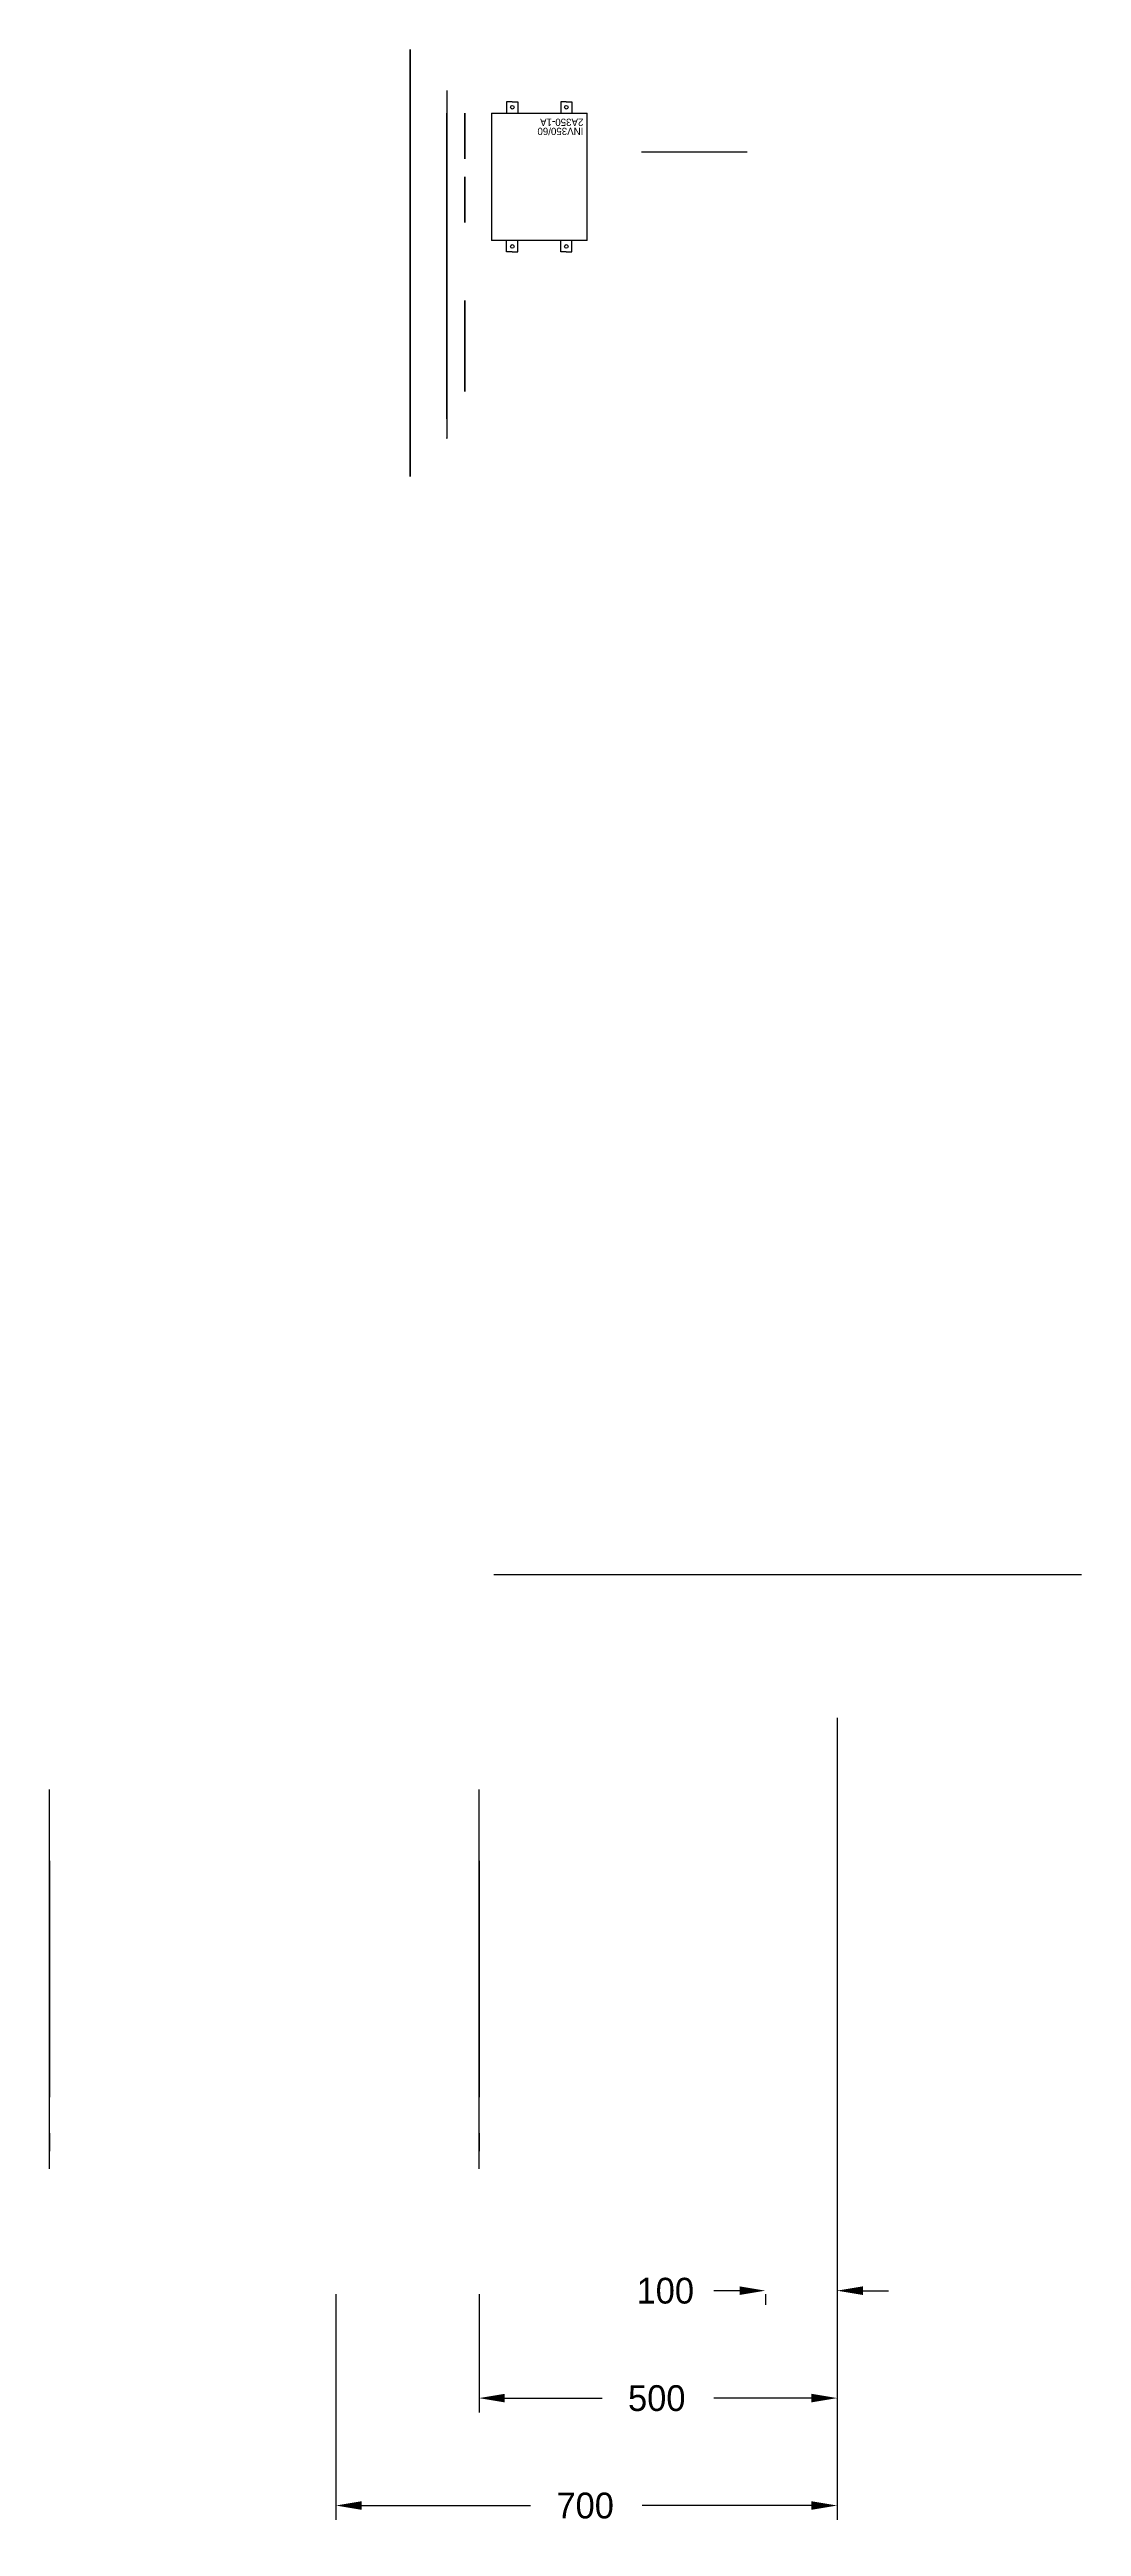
# Model space of a CAD drawing. Extents: x -319 to 1123, y -1329 to 2129.
import ezdxf

# ---------------------------------------------------------------- set-up
doc = ezdxf.new("R2010")
doc.units = 0
doc.header["$LTSCALE"] = 100
doc.header["$MEASUREMENT"] = 0
doc.layers.get('0').update_dxf_attribs({"linetype": 'CONTINUOUS'})
doc.layers.get('DEFPOINTS').update_dxf_attribs({"linetype": 'CONTINUOUS'})
for name, color, linetype in [('DIM_TOP', 2, 'CONTINUOUS'), ('FOTELE', 7, 'CONTINUOUS'), ('OPIS', 7, 'CONTINUOUS')]:
    doc.layers.add(name, color=color, linetype=linetype)
doc.dimstyles.get("Standard").update_dxf_attribs({"dimtxt": 0.18, "dimasz": 0.18, "dimexe": 0.18, "dimexo": 0.0625, "dimgap": 0.09, "dimtad": 0, "dimtih": 1, "dimtoh": 1, "dimdec": 4, "dimzin": 0, "dimtxsty": 'STANDARD', "dimcen": 0.09, "dimazin": 3, "dimtfac": 1, "dimtdec": 4, "dimtofl": 0, "dimtmove": 0, "dimatfit": 3, "dimtolj": 1, "dimtzin": 0})

# ---------------------------------------------------------------- blocks, each defined once
blk = doc.blocks.new('FOTEL')
at = {"extrusion": (-1, 6.13658e-17, 3.21683e-16)}
for p, q in [((-500, 0), (-500, 0, 300)), ((-500, -530), (-500, 0)), ((100, -530), (100, 0)), ((100, 0), (100, 0, 300)), ((-500, -100, 400), (-500, -330, 400)), ((100, -100, 400), (100, -330, 400)), ((-500, -430, 500), (-500, -430, 750)), ((100, -430, 500), (100, -430, 750)), ((-500, -480, 800), (-500, -505, 800)), ((100, -480, 800), (100, -505, 800)), ((-500, -530, 775), (-500, -530)), ((100, -530, 775), (100, -530))]:
    blk.add_line(p, q, dxfattribs=at)
at = {"extrusion": (-1, 0, 0)}
for centre, radius, start, end in [((100, 300, 500), 100, 90, 180), ((100, 300, -100), 100, 90, 180), ((330, 500, 500), 100, 270, 0), ((330, 500, -100), 100, 270, 0), ((480, 750, 500), 50, 90, 180), ((480, 750, -100), 50, 90, 180), ((505, 775, 500), 25, 0, 90), ((505, 775, -100), 25, 0, 90)]:
    blk.add_arc(centre, radius, start, end, dxfattribs=at)
blk = doc.blocks.new('*D63')
at = {"color": 0, "linetype": 'BYBLOCK'}
for p, q in [((781.138, -200), (781.138, -1020)), ((645, -1000), (609, -1000)), ((817.138, -1000), (853.138, -1000)), ((681, -1005), (681, -1020))]:
    blk.add_line(p, q, dxfattribs=at)
for points in [[(645, -1006), (645, -994), (681, -1000)], [(817.138, -1006), (817.138, -994), (781.138, -1000)]]:
    blk.add_solid(points, dxfattribs=at)
at = {"layer": 'DEFPOINTS', "color": 0, "linetype": 'BYBLOCK'}
for p in [(781.138, 0), (681, -805), (681, -1000)]:
    blk.add_point(p, dxfattribs=at)
at = {"color": 0, "linetype": 'BYBLOCK'}
blk.add_text('100', height=36, dxfattribs=at).set_placement((501, -1018))
blk = doc.blocks.new('*D64')
at = {"color": 0, "linetype": 'BYBLOCK'}
for p, q in [((781.138, -200), (781.138, -1170)), ((281, -1005), (281, -1170)), ((317, -1150), (453.069, -1150)), ((745.138, -1150), (609.069, -1150))]:
    blk.add_line(p, q, dxfattribs=at)
for points in [[(317, -1156), (317, -1144), (281, -1150)], [(745.138, -1156), (745.138, -1144), (781.138, -1150)]]:
    blk.add_solid(points, dxfattribs=at)
at = {"layer": 'DEFPOINTS', "color": 0, "linetype": 'BYBLOCK'}
for p in [(781.138, 0), (281, -805), (281, -1150)]:
    blk.add_point(p, dxfattribs=at)
at = {"color": 0, "linetype": 'BYBLOCK'}
blk.add_text('500', height=36, dxfattribs=at).set_placement((489.069, -1168))
blk = doc.blocks.new('*D65')
at = {"color": 0, "linetype": 'BYBLOCK'}
for p, q in [((781.138, -200), (781.138, -1320)), ((81, -1005), (81, -1320)), ((117, -1300), (353.069, -1300)), ((745.138, -1300), (509.069, -1300))]:
    blk.add_line(p, q, dxfattribs=at)
for points in [[(117, -1306), (117, -1294), (81, -1300)], [(745.138, -1306), (745.138, -1294), (781.138, -1300)]]:
    blk.add_solid(points, dxfattribs=at)
at = {"layer": 'DEFPOINTS', "color": 0, "linetype": 'BYBLOCK'}
for p in [(781.138, 0), (81, -805), (81, -1300)]:
    blk.add_point(p, dxfattribs=at)
at = {"color": 0, "linetype": 'BYBLOCK'}
blk.add_text('700', height=36, dxfattribs=at).set_placement((389.069, -1318))
blk = doc.blocks.new('3U')
for p, q in [((16.69, 5.18), (0, 5.18)), ((0, 5.18), (0, 0)), ((16.69, 0), (16.69, 5.18)), ((0, 0), (16.69, 0))]:
    blk.add_line(p, q)
blk = doc.blocks.new('RACK19')
for p, q in [((23.47, 47.2), (0, 47.2)), ((0, 47.2), (0, 0)), ((23.47, 0), (23.47, 47.2)), ((0, 0), (23.47, 0))]:
    blk.add_line(p, q)
blk = doc.blocks.new('3U42TE')
for p, q in [((0, 5.18), (8.4, 5.18)), ((0, 0), (0, 5.18)), ((8.4, 0), (8.4, 5.18)), ((8.4, 0), (0, 0))]:
    blk.add_line(p, q)
for tag, p in [('NAME', (0.2, 0.7)), ('MODEL', (0.2, 0.2))]:
    blk.add_attdef(tag, p, '', height=0.4)
blk = doc.blocks.new('SUBRACK3U')
for p, q in [((16.8, 5.18), (0, 5.18)), ((0, 5.18), (0, 0)), ((16.8, 0), (16.8, 5.18)), ((0, 0), (16.8, 0))]:
    blk.add_line(p, q)
blk = doc.blocks.new('INV500')
for p, q in [((0, 8.984), (5.812, 8.984)), ((0, 8.984), (0, 0)), ((5.812, 0), (5.812, 8.984)), ((0, 0), (5.812, 0))]:
    blk.add_line(p, q)
for tag, p in [('NAME', (0.3, 2.2)), ('MODEL', (0.3, 0.8))]:
    blk.add_attdef(tag, p, '', height=0.4)
blk = doc.blocks.new('SHELF')
for p, q in [((-1.24, 0.5), (-1.24, 0)), ((-1.24, 0.5), (17.85, 0.5)), ((-1.24, 0), (17.888, 0)), ((17.888, 0), (17.85, 0.5))]:
    blk.add_line(p, q)
blk = doc.blocks.new('INV')
for p, q in [((0, 7), (5.25, 7)), ((0, 7), (0, 0)), ((0.83, 7.625), (0.83, 7)), ((1.14, 7.625), (0.83, 7.625)), ((1.14, 7.625), (1.45, 7.625)), ((1.45, 7.625), (1.45, 7)), ((3.8, 7.625), (3.8, 7)), ((4.11, 7.625), (3.8, 7.625)), ((4.11, 7.625), (4.42, 7.625)), ((4.42, 7.625), (4.42, 7)), ((5.25, 0), (5.25, 7)), ((5.25, 0), (0, 0)), ((0.83, -0.625), (0.83, 0)), ((1.45, -0.625), (1.45, 0)), ((3.8, -0.625), (3.8, 0)), ((4.42, -0.625), (4.42, 0)), ((1.14, -0.625), (0.83, -0.625)), ((1.14, -0.625), (1.45, -0.625)), ((4.11, -0.625), (3.8, -0.625)), ((4.11, -0.625), (4.42, -0.625))]:
    blk.add_line(p, q)
for centre in [(1.14, 7.325), (4.11, 7.325), (1.14, -0.325), (4.11, -0.325)]:
    blk.add_circle(centre, 0.101)
for tag, p in [('NAME', (0.2, 0.8, 2.675)), ('MODEL', (0.2, 0.3, 2.675))]:
    blk.add_attdef(tag, p, '', height=0.4)
blk = doc.blocks.new('R2S1')
at = {"extrusion": (-1, 1.84206e-16, 1.22677e-16)}
ref = blk.add_blockref('INV500', (-16.53, 0.5, -2.15), dxfattribs=at)
ref.add_attrib('NAME', 'INV500', (-16.23, 2.7, -2.15), dxfattribs={"extrusion": (-1, 1.84206e-16, 1.22677e-16), "height": 0.4})
ref.add_attrib('MODEL', '2A500-1A', (-16.23, 1.3, -2.15), dxfattribs={"extrusion": (-1, 1.84206e-16, 1.22677e-16), "height": 0.4})
at = {"rotation": 270}
blk.add_blockref('INV', (0, 7.718, 0.5), dxfattribs=at).add_auto_attribs({'NAME': 'INV350/60', 'MODEL': '2A350-1A'})
at = {"extrusion": (0, -1, 0)}
blk.add_blockref('SHELF', (0, 0), dxfattribs=at)
blk = doc.blocks.new('8UFP')
for p, q in [((16.8, 13.995), (0, 13.995)), ((0, 13.995), (0, 0)), ((16.8, 0), (16.8, 13.995)), ((0, 0), (16.8, 0))]:
    blk.add_line(p, q)
for tag, p in [('NAME', (0.3, 2.2)), ('MODEL', (0.3, 0.8))]:
    blk.add_attdef(tag, p, '', height=0.4)
blk = doc.blocks.new('ILS')
for p, q in [((0, 5), (0, 0)), ((2.5, 5), (0, 5)), ((2.5, 0), (2.5, 5)), ((0, 0), (2.5, 0))]:
    blk.add_line(p, q)
for tag, p in [('NAME', (0.7, 0.3)), ('MODEL', (1.37, 0.3))]:
    blk.add_attdef(tag, p, '', height=0.4, rotation=90)

msp = doc.modelspace()

# ---------------------------------------------------------------- linework, layer by layer
at = {"extrusion": (-1, -3.18315e-31, 3.67734e-16)}
for p, q in [((261.2, 1652.13125, -227.32689), (261.2, 1779.13125, -227.32689)), ((261.2, 1779.13125, -290.82689), (261.2, 1652.13125, -290.82689)), ((261.2, 1779.13125, -227.32689), (261.2, 1779.13125, -290.82689)), ((261.2, 1652.13125, -290.82689), (261.2, 1652.13125, -227.32689))]:
    msp.add_line(p, q, dxfattribs=at)
at = {"layer": 'OPIS', "extrusion": (-1.84043e-16, -1, -9.57296e-16)}
for p, q in [((312.56025, 0, -563.86791), (334.098, 0, -703.86327)), ((334.098, 0, -703.86327), (989.418, 0, -703.86327)), ((301.65017, 0, 289.08535), (323.938, 0, 469.61673)), ((321.66296, 0, 309.44138), (336.638, 0, 444.21673)), ((323.938, 0, 469.61673), (991.958, 0, 469.61673)), ((326.07958, 0, -200.20191), (463.638, 0, -53.62327)), ((334.82923, 0, -508.07174), (356.958, 0, -678.46327)), ((336.638, 0, 444.21673), (991.958, 0, 444.21673)), ((351.54809, 0, -200.26644), (466.178, 0, -79.02327)), ((356.958, 0, -678.46327), (989.418, 0, -678.46327)), ((386.90567, 0, -202.61714), (463.638, 0, -119.66327)), ((414.55364, 0, -199.8112), (463.638, 0, -145.06327)), ((434.04988, 0, -566.47035), (445.858, 0, -653.06327)), ((445.858, 0, -653.06327), (989.418, 0, -653.06327)), ((458.558, 0, -465.10327), (483.958, 0, -457.48327)), ((463.638, 0, -145.06327), (1098.638, 0, -145.06327)), ((463.638, 0, -119.66327), (463.638, 0, -119.66327)), ((463.638, 0, -119.66327), (1098.638, 0, -119.66327)), ((463.638, 0, -53.62327), (1098.638, 0, -53.62327)), ((466.178, 0, -79.02327), (466.178, 0, -79.02327)), ((466.178, 0, -79.02327), (1098.638, 0, -79.02327)), ((477.88354, 0, -376.9124), (516.978, 0, -434.62327)), ((483.958, 0, -457.48327), (984.338, 0, -457.48327)), ((485.75094, 0, 203.36497), (534.758, 0, 111.47673)), ((516.978, 0, -434.62327), (1085.938, 0, -434.62327)), ((534.758, 0, 111.47673), (989.418, 0, 111.47673)), ((556.89797, 0, -261.4406), (603.338, 0, -348.26327)), ((567.4705, 0, -566.60496), (572.858, 0, -627.66327)), ((567.778, 0, -195.86327), (588.098, 0, -190.78327)), ((569.51138, 0, -355.78519), (600.798, 0, -373.66327)), ((571.88071, 0, -393.34118), (600.798, 0, -401.60327)), ((572.858, 0, -424.46327), (989.418, 0, -424.46327)), ((572.858, 0, -627.66327), (989.418, 0, -627.66327)), ((579.94084, 0, -261.34181), (613.498, 0, -322.86327)), ((588.098, 0, -190.78327), (986.878, 0, -190.78327)), ((600.798, 0, -373.66327), (600.798, 0, -373.66327)), ((600.798, 0, -373.66327), (989.418, 0, -373.66327)), ((600.798, 0, -401.60327), (600.798, 0, -401.60327)), ((600.798, 0, -401.60327), (989.418, 0, -401.60327)), ((603.338, 0, -348.26327), (989.418, 0, -348.26327)), ((610.29434, 0, 306.98734), (618.578, 0, 418.81673)), ((610.958, 0, -239.04327), (633.818, 0, -269.52327)), ((613.498, 0, -322.86327), (989.418, 0, -322.86327)), ((618.578, 0, 418.81673), (991.958, 0, 418.81673)), ((625.07244, 0, 211.67889), (692.238, 0, 134.33673)), ((630.98691, 0, 306.95698), (638.898, 0, 395.95673)), ((631.76429, 0, -563.98234), (636.358, 0, -602.26327)), ((633.818, 0, -269.52327), (806.538, 0, -269.52327)), ((636.358, 0, -602.26327), (989.418, 0, -602.26327)), ((638.898, 0, 395.95673), (991.958, 0, 395.95673)), ((645.69364, 0, 214.48467), (694.778, 0, 159.73673)), ((650.50706, 0, 307.01537), (654.138, 0, 370.55673)), ((654.138, 0, 370.55673), (991.958, 0, 370.55673)), ((658.67316, 0, -244.27593), (730.338, 0, -259.36327)), ((665.99459, 0, 214.46761), (692.238, 0, 185.13673)), ((669.378, 0, 307.05673), (669.378, 0, 342.61673)), ((669.378, 0, 342.61673), (991.958, 0, 342.61673)), ((669.378, 0, 235.93673), (694.778, 0, 210.53673)), ((674.458, 0, -206.02327), (806.538, 0, -206.02327)), ((687.158, 0, 301.97673), (689.698, 0, 322.29673)), ((689.698, 0, 322.29673), (991.958, 0, 322.29673)), ((692.238, 0, 238.47673), (737.958, 0, 248.63673)), ((692.238, 0, 185.13673), (991.958, 0, 185.13673)), ((692.238, 0, 134.33673), (989.418, 0, 134.33673)), ((694.778, 0, 210.53673), (991.958, 0, 210.53673)), ((694.778, 0, 159.73673), (986.878, 0, 159.73673)), ((698.94341, 0, -501.52867), (748.118, 0, -487.96327)), ((699.858, 0, -520.98327), (748.118, 0, -513.36327)), ((702.398, 0, -233.96327), (806.538, 0, -233.96327)), ((722.718, 0, 274.03673), (991.958, 0, 274.03673)), ((730.338, 0, -259.36327), (806.538, 0, -259.36327)), ((737.958, 0, 248.63673), (737.958, 0, 248.63673)), ((737.958, 0, 248.63673), (991.958, 0, 248.63673)), ((748.118, 0, -487.96327), (989.418, 0, -487.96327)), ((748.118, 0, -513.36327), (989.418, 0, -513.36327)), ((806.538, 0, -206.02327), (819.238, 0, -221.26327)), ((806.538, 0, -233.96327), (819.238, 0, -246.66327)), ((806.538, 0, -259.36327), (819.238, 0, -272.06327)), ((806.538, 0, -269.52327), (816.698, 0, -297.46327)), ((816.698, 0, -297.46327), (989.418, 0, -297.46327)), ((819.238, 0, -221.26327), (986.878, 0, -221.26327)), ((819.238, 0, -246.66327), (986.878, 0, -246.66327)), ((819.238, 0, -272.06327), (986.878, 0, -272.06327)), ((984.338, 0, -457.48327), (1003.769, 0, -457.48327)), ((986.878, 0, 159.73673), (1004.404, 0, 159.73673)), ((986.878, 0, -190.78327), (1004.404, 0, -190.78327)), ((986.878, 0, -221.26327), (986.878, 0, -221.26327)), ((986.878, 0, -221.26327), (1004.404, 0, -221.26327)), ((986.878, 0, -246.66327), (1004.404, 0, -246.66327)), ((986.878, 0, -272.06327), (1004.404, 0, -272.06327)), ((989.418, 0, 134.33673), (1006.944, 0, 134.33673)), ((989.418, 0, 111.47673), (1006.944, 0, 111.47673)), ((989.418, 0, -297.46327), (1006.944, 0, -297.46327)), ((989.418, 0, -322.86327), (1008.849, 0, -322.86327)), ((989.418, 0, -348.26327), (1006.944, 0, -348.26327)), ((989.418, 0, -373.66327), (989.418, 0, -373.66327)), ((989.418, 0, -373.66327), (1010.754, 0, -373.66327)), ((989.418, 0, -401.60327), (1010.754, 0, -401.60327)), ((989.418, 0, -424.46327), (1010.754, 0, -424.46327)), ((989.418, 0, -487.96327), (1006.944, 0, -487.96327)), ((989.418, 0, -513.36327), (1010.754, 0, -513.36327)), ((989.418, 0, -602.26327), (1010.754, 0, -602.26327)), ((989.418, 0, -627.66327), (1010.754, 0, -627.66327)), ((989.418, 0, -653.06327), (1010.754, 0, -653.06327)), ((989.418, 0, -678.46327), (1010.754, 0, -678.46327)), ((989.418, 0, -703.86327), (1010.754, 0, -703.86327)), ((991.958, 0, 469.61673), (998.054, 0, 469.61673)), ((991.958, 0, 444.21673), (1001.864, 0, 444.21673)), ((991.958, 0, 418.81673), (1001.864, 0, 418.81673)), ((991.958, 0, 395.95673), (1001.864, 0, 395.95673)), ((991.958, 0, 370.55673), (1001.864, 0, 370.55673)), ((991.958, 0, 342.61673), (1001.864, 0, 342.61673)), ((991.958, 0, 322.29673), (1001.864, 0, 322.29673)), ((991.958, 0, 274.03673), (1001.864, 0, 274.03673)), ((991.958, 0, 248.63673), (991.958, 0, 248.63673)), ((991.958, 0, 248.63673), (1001.864, 0, 248.63673)), ((991.958, 0, 210.53673), (1007.579, 0, 210.53673)), ((991.958, 0, 185.13673), (1005.674, 0, 185.13673)), ((1085.938, 0, -434.62327), (1107.274, 0, -434.62327)), ((1098.638, 0, -145.06327), (1119.974, 0, -145.06327)), ((1098.638, 0, -119.66327), (1101.178, 0, -119.66327)), ((1098.638, 0, -79.02327), (1098.638, 0, -79.02327)), ((1098.638, 0, -79.02327), (1119.974, 0, -79.02327)), ((1098.638, 0, -53.62327), (1119.974, 0, -53.62327)), ((1101.178, 0, -119.66327), (1122.514, 0, -119.66327))]:
    msp.add_line(p, q, dxfattribs=at)
for points in [[(305.85161, 288.56666), (297.44874, 289.60405), (298.538, 263.87673)], [(308.37615, -564.51162), (316.74436, -563.2242), (308.698, -538.76327)], [(329.16647, -203.09884), (322.99269, -197.30498), (308.698, -218.72327)], [(325.8704, 308.97389), (317.45552, 309.90888), (318.858, 284.19673)], [(330.63115, -508.61694), (339.02731, -507.52653), (331.558, -482.88327)], [(354.62423, -203.17479), (348.47195, -197.35809), (334.098, -218.72327)], [(390.01335, -205.49175), (383.79798, -199.74253), (369.658, -221.26327)], [(417.70565, -202.63714), (411.40163, -196.98526), (397.598, -218.72327)], [(429.85536, -567.04233), (438.24439, -565.89837), (430.618, -541.30327)], [(474.37869, -379.28666), (481.3884, -374.53814), (463.638, -355.88327)], [(482.01565, 201.37281), (489.48624, 205.35713), (473.798, 225.77673)], [(553.16508, -263.43726), (560.63086, -259.44393), (544.918, -239.04327)], [(567.41105, -359.46076), (571.6117, -352.10963), (547.458, -343.18327)], [(570.71772, -397.41163), (573.04369, -389.27073), (547.458, -386.36327)], [(572.858, -428.6966), (572.858, -420.22993), (547.458, -424.46327)], [(563.25355, -566.97705), (571.68745, -566.23288), (565.238, -541.30327)], [(576.22442, -263.36895), (583.65727, -259.31467), (567.778, -239.04327)], [(614.51611, 306.67461), (606.07257, 307.30006), (608.418, 281.65673)], [(621.87613, 208.90315), (628.26875, 214.45463), (608.418, 230.85673)], [(635.20362, 306.58216), (626.7702, 307.3318), (628.738, 281.65673)], [(627.56111, -564.48672), (635.96747, -563.47796), (628.738, -538.76327)], [(642.54163, 211.65873), (648.84565, 217.31061), (628.738, 233.39673)], [(657.80105, -248.41846), (659.54528, -240.1334), (633.818, -239.04327)], [(654.7335, 306.77386), (646.28063, 307.25688), (649.058, 281.65673)], [(662.83973, 211.64484), (669.14944, 217.29037), (649.058, 233.39673)], [(674.458, -210.2566), (674.458, -201.78993), (649.058, -206.02327)], [(673.61133, 307.05673), (665.14467, 307.05673), (669.378, 281.65673)], [(700.06918, -505.60957), (697.81765, -497.44777), (674.458, -508.28327)], [(702.398, -238.1966), (702.398, -229.72993), (676.998, -233.96327)], [(722.718, 269.8034), (722.718, 278.27007), (697.318, 274.03673)]]:
    msp.add_solid(points, dxfattribs=at)

# ---------------------------------------------------------------- block references
at = {"extrusion": (-1, 1.83691e-16, 1.15448e-31), "xscale": 25.4, "yscale": 25.4, "zscale": 25.4, "rotation": 359.9999999999999}
for name, p in [('RACK19', (-2129.41671, -633.90968, -185)), ('SHELF', (-2040.51671, -302.94768, -235.8)), ('SUBRACK3U', (-2040.51671, -125.14768, -235.8))]:
    msp.add_blockref(name, p, dxfattribs=at)
at = {"xscale": 25.4, "yscale": 25.4, "zscale": 25.4, "rotation": 270}
msp.add_blockref('R2S1', (235.8, 2040.51671, -567.86968), dxfattribs=at)
at = {"extrusion": (-1, 1.83691e-16, 1.15448e-31), "xscale": 25.4, "yscale": 25.4, "zscale": 25.4}
msp.add_blockref('3U', (-2040.51671, 6.42432, -235.8), dxfattribs=at)
at = {"extrusion": (-1, 1.83691e-16, 1.15448e-31)}
ref = msp.add_blockref('3U42TE', (-2040.51671, -125.14768, -235.8), dxfattribs=dict(at, xscale=25.4, yscale=25.4, zscale=25.4, rotation=359.9999999999999))
ref.add_attrib('NAME', 'NAV-CL', (-2035.43671, -107.36768, -235.8), dxfattribs={"extrusion": (-1, 1.83691e-16, 1.15448e-31), "height": 10.16, "rotation": 360})
at = {"extrusion": (-1, 4.05736e-16, 2.78706e-31)}
ref = msp.add_blockref('8UFP', (-2040.51671, 137.99632, -235.8), dxfattribs=dict(at, xscale=25.4, yscale=25.4, zscale=25.4, rotation=359.9999999999999))
ref.add_attrib('NAME', 'not used', (-2032.89671, 193.87632, -235.8), dxfattribs={"extrusion": (-1, 4.05736e-16, 2.78706e-31), "height": 10.16, "rotation": 360})
at = {"extrusion": (-1, 1.83691e-16, 1.15448e-31)}
ref = msp.add_blockref('ILS', (-2040.51671, -290.24768, -261.2), dxfattribs=dict(at, xscale=25.4, yscale=25.4, zscale=25.4, rotation=359.9999999999999))
ref.add_attrib('MODEL', 'KNR-634', (-2005.80338, -287.70768, -261.2), dxfattribs={"extrusion": (-1, 1.83691e-16, 1.15448e-31), "height": 10.16, "rotation": 90})
ref.add_attrib('NAME', 'VOR/ILS/MKR', (-2022.73671, -287.70768, -261.2), dxfattribs={"extrusion": (-1, 1.83691e-16, 1.15448e-31), "height": 10.16, "rotation": 90})
ref = msp.add_blockref('ILS', (-1951.61671, -290.24768, -261.2), dxfattribs=dict(at, xscale=25.4, yscale=25.4, zscale=25.4, rotation=359.9999999999999))
ref.add_attrib('MODEL', 'KNR-634', (-1916.90338, -287.70768, -261.2), dxfattribs={"extrusion": (-1, 1.83691e-16, 1.15448e-31), "height": 10.16, "rotation": 90})
ref.add_attrib('NAME', 'VOR/ILS/MKR', (-1933.83671, -287.70768, -261.2), dxfattribs={"extrusion": (-1, 1.83691e-16, 1.15448e-31), "height": 10.16, "rotation": 90})
ref = msp.add_blockref('3U42TE', (-1827.15671, -125.14768, -235.8), dxfattribs=dict(at, xscale=25.4, yscale=25.4, zscale=25.4, rotation=359.9999999999999))
ref.add_attrib('NAME', 'NAV-CL', (-1822.07671, -107.36768, -235.8), dxfattribs={"extrusion": (-1, 1.83691e-16, 1.15448e-31), "height": 10.16, "rotation": 360})
at = {"layer": 'FOTELE'}
msp.add_blockref('FOTEL', (181, -300, -818.16327), dxfattribs=at)

# ---------------------------------------------------------------- texts
at = {"extrusion": (-1, 1.83691e-16, 1.15448e-31)}
msp.add_text('Calibration instrument NAV 2000R', height=11.43, dxfattribs=at).set_placement((-2015.11671, 31.82432, -235.8))
at = {"extrusion": (-1, -3.18315e-31, 3.67734e-16)}
for tag, p in [('COAX_SWITCH', (-1771.51125, -245.10689, -261.2)), ('CS', (-1771.51125, -262.04022, -261.2))]:
    msp.add_attdef(tag, p, '', height=10.16, rotation=360, dxfattribs=at)
at = {"layer": 'OPIS', "extrusion": (-1.84043e-16, -1, -9.57296e-16)}
for s, p in [('30', (986.624, -451.76827)), ('12', (989.164, 165.45173)), ('15', (989.164, -185.06827)), ('16', (989.164, -215.54827)), ('17', (989.164, -240.94827)), ('18', (989.164, -266.34827)), ('31', (991.704, -482.24827)), ('32', (991.704, -507.64827)), ('33', (991.704, -596.54827)), ('34', (991.704, -621.94827)), ('35', (991.704, -647.34827)), ('36', (991.704, -672.74827)), ('37', (991.704, -698.14827)), ('20', (991.704, -317.14827)), ('21', (991.704, -342.54827)), ('22', (991.704, -367.94827)), ('23', (991.704, -395.88827)), ('24', (991.704, -418.74827)), ('13', (991.704, 140.05173)), ('14', (991.704, 117.19173)), ('19', (991.704, -291.74827)), ('4', (994.244, 401.67173)), ('3', (994.244, 424.53173)), ('5', (994.244, 376.27173)), ('8', (994.244, 279.75173)), ('9', (994.244, 254.35173)), ('2', (994.244, 449.93173)), ('6', (994.244, 348.33173)), ('7', (994.244, 328.01173)), ('1', (994.244, 475.33173)), ('10', (994.244, 216.25173)), ('11', (994.244, 190.85173)), ('29', (1088.224, -428.90827)), ('25', (1100.924, -139.34827)), ('27', (1100.924, -73.30827)), ('26', (1103.464, -113.94827))]:
    msp.add_text(s, height=11.43, dxfattribs=at).set_placement(p)
msp.add_text('28', height=11.43, rotation=360, dxfattribs=at).set_placement((1100.924, -47.90827))

# ---------------------------------------------------------------- dimensions: what is measured, and where the dimension line sits
at = {"layer": 'DIM_TOP'}
for base, p2, picture, middle in [((81, -1300), (81, -805), '*D65', (431.069, -1300)), ((281, -1150), (281, -805), '*D64', (531.069, -1150)), ((681, -1000), (681, -805), '*D63', (537, -1000))]:
    dim = msp.add_linear_dim(base=base, p1=(781.138, 0), p2=p2, dimstyle='Standard', dxfattribs=at)
    dim.commit()
    dim.dimension.update_dxf_attribs({"geometry": picture, "text_midpoint": middle})

doc.saveas('drawing.dxf')
